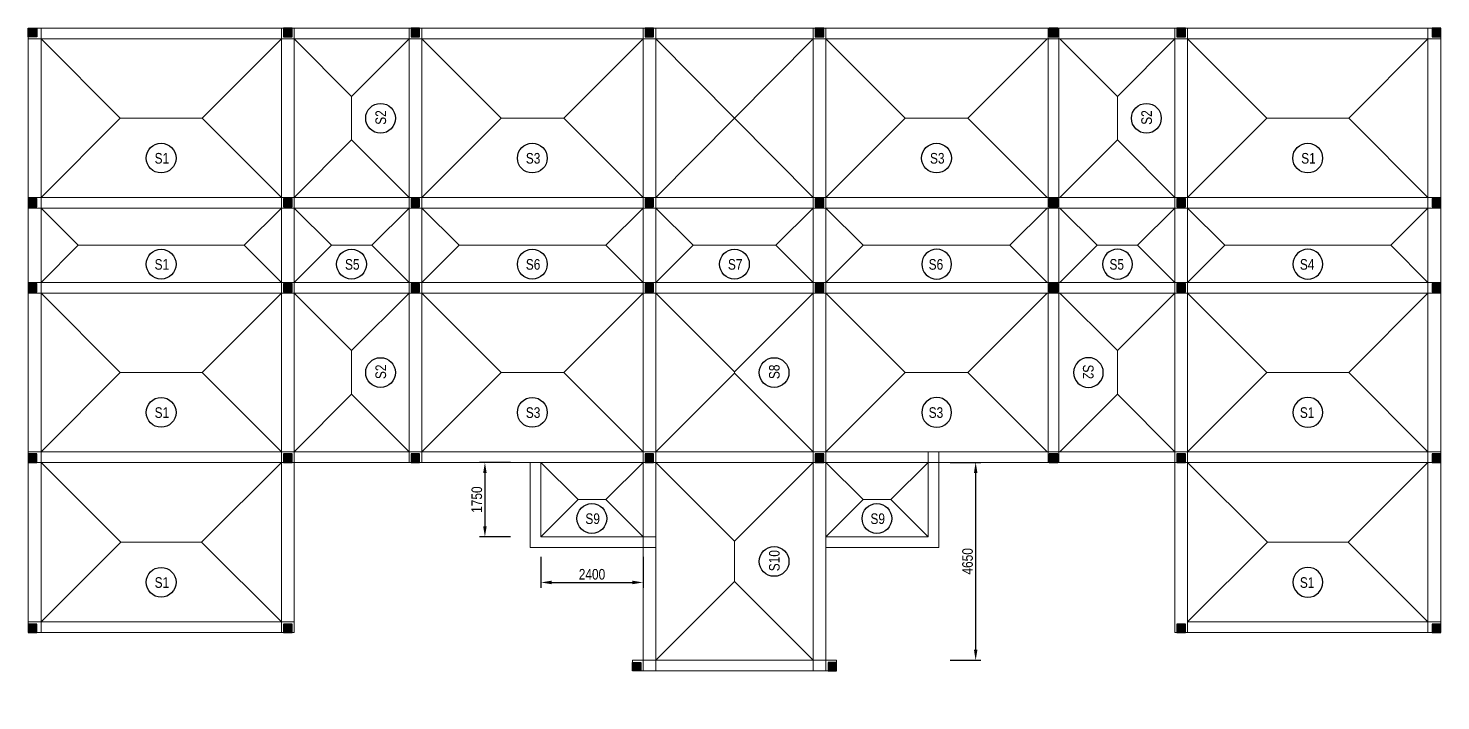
# Model space of a CAD drawing. Header units: millimetres. Extents: x 1342 to 81871, y 919 to 41894.
# Drawn here: x 48671 to 81871, y 919 to 16719 of the extents above; entities that cross this region are included whole.
import ezdxf
from ezdxf.enums import TextEntityAlignment as Align

# ---------------------------------------------------------------- set-up
doc = ezdxf.new("R2010")
doc.units = ezdxf.units.MM
for name, color, linetype, lineweight in [('00-KH O SAN', 6, 'Continuous', 9), ('00-KICH THUOC', 6, 'Continuous', 9), ('00-TUONG', 3, 'Continuous', 9)]:
    doc.layers.add(name, color=color, linetype=linetype, lineweight=lineweight)
for name, color, linetype in [('TAGS', 60, 'Continuous'), ('TUONG', 131, 'Continuous'), ('WALL', 4, 'Continuous')]:
    doc.layers.add(name, color=color, linetype=linetype)
doc.styles.add('KICHTHUOC', font='arial.ttf', dxfattribs={"width": 0.8})
doc.dimstyles.new('DIM 25', dxfattribs={"dimtxt": 2.5, "dimasz": 2.5, "dimexe": 1.25, "dimexo": 0.625, "dimtad": 1, "dimdec": 0, "dimtxsty": 'KICHTHUOC', "dimcen": 2.5, "dimclrd": 1, "dimclre": 1, "dimclrt": 2, "dimadec": 0, "dimazin": 0, "dimtfac": 1, "dimtdec": 0, "dimtmove": 0, "dimatfit": 3, "dimfxl": 6, "dimfxlon": 1, "dimarcsym": 0})

# ---------------------------------------------------------------- blocks, each defined once
blk = doc.blocks.new('A$C225A2996')
at = {"layer": 'WALL'}
blk.add_hatch(color=4, dxfattribs=at).paths.add_polyline_path([(531, 82), (731, 82), (731, 282), (531, 282)])
at = {"layer": 'WALL', "color": 4}
for p, q in [((531, 282), (731, 82)), ((531, 82), (731, 282))]:
    blk.add_line(p, q, dxfattribs=at)
blk.add_lwpolyline([(531, 82), (731, 82), (731, 282), (531, 282)], close=True, dxfattribs=at)
blk = doc.blocks.new('*U81')
for p, q in [((0, 2700), (1350, 1350)), ((3725, 2700), (2375, 1350)), ((0, 0), (1350, 1350)), ((1350, 1350), (2375, 1350)), ((3725, 0), (2375, 1350))]:
    blk.add_line(p, q)
at = {"layer": 'TAGS', "ltscale": 1000}
blk.add_circle((1860, 669), 350, dxfattribs=at)
at = {"style": 'KICHTHUOC', "width": 0.8, "flags": 1}
for tag, p in [('L1', (0, 1697)), ('L2', (2177, 147))]:
    blk.add_attdef(tag, p, '', height=250, dxfattribs=at)
at = {"style": 'KICHTHUOC', "width": 0.8}
blk.add_attdef('KH_O_SAN', text='', height=250, dxfattribs=at).set_placement((1878, 664), align=Align.MIDDLE_CENTER)
blk = doc.blocks.new('*U105')
for p, q in [((0, 3725), (1863, 1863)), ((5200, 3725), (3337, 1863)), ((0, 0), (1863, 1863)), ((1863, 1863), (3337, 1863)), ((5200, 0), (3337, 1863))]:
    blk.add_line(p, q)
at = {"layer": 'TAGS', "ltscale": 1000}
blk.add_circle((2598, 925), 350, dxfattribs=at)
at = {"style": 'KICHTHUOC', "width": 0.8, "flags": 1}
for tag, p in [('L1', (0, 1697)), ('L2', (2177, 147))]:
    blk.add_attdef(tag, p, '', height=250, dxfattribs=at)
at = {"style": 'KICHTHUOC', "width": 0.8}
blk.add_attdef('KH_O_SAN', text='', height=250, dxfattribs=at).set_placement((2616, 920), align=Align.MIDDLE_CENTER)
blk = doc.blocks.new('*U199')
for p, q in [((0, 3725), (1863, 1863)), ((5650, 3725), (3788, 1863)), ((0, 0), (1863, 1863)), ((1863, 1863), (3788, 1863)), ((5650, 0), (3788, 1863))]:
    blk.add_line(p, q)
at = {"layer": 'TAGS', "ltscale": 1000}
blk.add_circle((2823, 925), 350, dxfattribs=at)
at = {"style": 'KICHTHUOC', "width": 0.8, "flags": 1}
for tag, p in [('L1', (0, 1697)), ('L2', (2177, 147))]:
    blk.add_attdef(tag, p, '', height=250, dxfattribs=at)
at = {"style": 'KICHTHUOC', "width": 0.8}
blk.add_attdef('KH_O_SAN', text='', height=250, dxfattribs=at).set_placement((2841, 920), align=Align.MIDDLE_CENTER)
blk = doc.blocks.new('*U193')
for p, q in [((0, 1750), (875, 875)), ((5650, 1750), (4775, 875)), ((0, 0), (875, 875)), ((875, 875), (4775, 875)), ((5650, 0), (4775, 875))]:
    blk.add_line(p, q)
at = {"layer": 'TAGS', "ltscale": 1000}
blk.add_circle((2823, 432), 350, dxfattribs=at)
at = {"style": 'KICHTHUOC', "width": 0.8, "flags": 1}
for tag, p in [('L1', (0, 1697)), ('L2', (2177, 147))]:
    blk.add_attdef(tag, p, '', height=250, dxfattribs=at)
at = {"style": 'KICHTHUOC', "width": 0.8}
blk.add_attdef('KH_O_SAN', text='', height=250, dxfattribs=at).set_placement((2841, 427), align=Align.MIDDLE_CENTER)
blk = doc.blocks.new('*U183')
for p, q in [((0, 3725), (1863, 1863)), ((5650, 3725), (3787, 1863)), ((0, 0), (1863, 1863)), ((1863, 1863), (3787, 1863)), ((5650, 0), (3787, 1863))]:
    blk.add_line(p, q)
at = {"layer": 'TAGS', "ltscale": 1000}
blk.add_circle((2823, 925), 350, dxfattribs=at)
at = {"style": 'KICHTHUOC', "width": 0.8, "flags": 1}
for tag, p in [('L1', (0, 1697)), ('L2', (2177, 147))]:
    blk.add_attdef(tag, p, '', height=250, dxfattribs=at)
at = {"style": 'KICHTHUOC', "width": 0.8}
blk.add_attdef('KH_O_SAN', text='', height=250, dxfattribs=at).set_placement((2841, 920), align=Align.MIDDLE_CENTER)
blk = doc.blocks.new('*U147')
for p, q in [((0, 3750), (1875, 1875)), ((5650, 3750), (3775, 1875)), ((0, 0), (1875, 1875)), ((1875, 1875), (3775, 1875)), ((5650, 0), (3775, 1875))]:
    blk.add_line(p, q)
at = {"layer": 'TAGS', "ltscale": 1000}
blk.add_circle((2823, 932), 350, dxfattribs=at)
at = {"style": 'KICHTHUOC', "width": 0.8, "flags": 1}
for tag, p in [('L1', (0, 1697)), ('L2', (2177, 147))]:
    blk.add_attdef(tag, p, '', height=250, dxfattribs=at)
at = {"style": 'KICHTHUOC', "width": 0.8}
blk.add_attdef('KH_O_SAN', text='', height=250, dxfattribs=at).set_placement((2841, 927), align=Align.MIDDLE_CENTER)
blk = doc.blocks.new('*U129')
for p, q in [((0, 1750), (875, 875)), ((5200, 1750), (4325, 875)), ((0, 0), (875, 875)), ((875, 875), (4325, 875)), ((5200, 0), (4325, 875))]:
    blk.add_line(p, q)
at = {"layer": 'TAGS', "ltscale": 1000}
blk.add_circle((2598, 432), 350, dxfattribs=at)
at = {"style": 'KICHTHUOC', "width": 0.8, "flags": 1}
for tag, p in [('L1', (0, 1697)), ('L2', (2177, 147))]:
    blk.add_attdef(tag, p, '', height=250, dxfattribs=at)
at = {"style": 'KICHTHUOC', "width": 0.8}
blk.add_attdef('KH_O_SAN', text='', height=250, dxfattribs=at).set_placement((2616, 427), align=Align.MIDDLE_CENTER)
blk = doc.blocks.new('*U159')
for p, q in [((0, 1750), (875, 875)), ((2700, 1750), (1825, 875)), ((0, 0), (875, 875)), ((875, 875), (1825, 875)), ((2700, 0), (1825, 875))]:
    blk.add_line(p, q)
at = {"layer": 'TAGS', "ltscale": 1000}
blk.add_circle((1348, 432), 350, dxfattribs=at)
at = {"style": 'KICHTHUOC', "width": 0.8, "flags": 1}
for tag, p in [('L1', (0, 1697)), ('L2', (2177, 147))]:
    blk.add_attdef(tag, p, '', height=250, dxfattribs=at)
at = {"style": 'KICHTHUOC', "width": 0.8}
blk.add_attdef('KH_O_SAN', text='', height=250, dxfattribs=at).set_placement((1366, 427), align=Align.MIDDLE_CENTER)
blk = doc.blocks.new('*U141')
for p, q in [((0, 1750), (875, 875)), ((5650, 1750), (4775, 875)), ((0, 0), (875, 875)), ((875, 875), (4775, 875)), ((5650, 0), (4775, 875))]:
    blk.add_line(p, q)
at = {"layer": 'TAGS', "ltscale": 1000}
blk.add_circle((2823, 432), 350, dxfattribs=at)
at = {"style": 'KICHTHUOC', "width": 0.8, "flags": 1}
for tag, p in [('L1', (0, 1697)), ('L2', (2177, 147))]:
    blk.add_attdef(tag, p, '', height=250, dxfattribs=at)
at = {"style": 'KICHTHUOC', "width": 0.8}
blk.add_attdef('KH_O_SAN', text='', height=250, dxfattribs=at).set_placement((2841, 427), align=Align.MIDDLE_CENTER)
blk = doc.blocks.new('*U177')
for p, q in [((0, 1750), (875, 875)), ((3700, 1750), (2825, 875)), ((0, 0), (875, 875)), ((875, 875), (2825, 875)), ((3700, 0), (2825, 875))]:
    blk.add_line(p, q)
at = {"layer": 'TAGS', "ltscale": 1000}
blk.add_circle((1848, 432), 350, dxfattribs=at)
at = {"style": 'KICHTHUOC', "width": 0.8, "flags": 1}
for tag, p in [('L1', (0, 1697)), ('L2', (2177, 147))]:
    blk.add_attdef(tag, p, '', height=250, dxfattribs=at)
at = {"style": 'KICHTHUOC', "width": 0.8}
blk.add_attdef('KH_O_SAN', text='', height=250, dxfattribs=at).set_placement((1866, 427), align=Align.MIDDLE_CENTER)
blk = doc.blocks.new('*U171')
for p, q in [((0, 3700), (1850, 1850)), ((3725, 3700), (1875, 1850)), ((0, 0), (1850, 1850)), ((1850, 1850), (1875, 1850)), ((3725, 0), (1875, 1850))]:
    blk.add_line(p, q)
at = {"layer": 'TAGS', "ltscale": 1000}
blk.add_circle((1860, 919), 350, dxfattribs=at)
at = {"style": 'KICHTHUOC', "width": 0.8, "flags": 1}
for tag, p in [('L1', (0, 1697)), ('L2', (2177, 147))]:
    blk.add_attdef(tag, p, '', height=250, dxfattribs=at)
at = {"style": 'KICHTHUOC', "width": 0.8}
blk.add_attdef('KH_O_SAN', text='', height=250, dxfattribs=at).set_placement((1878, 914), align=Align.MIDDLE_CENTER)
blk = doc.blocks.new('*U189')
for p, q in [((0, 3700), (1850, 1850)), ((4650, 3700), (2800, 1850)), ((0, 0), (1850, 1850)), ((1850, 1850), (2800, 1850)), ((4650, 0), (2800, 1850))]:
    blk.add_line(p, q)
at = {"layer": 'TAGS', "ltscale": 1000}
blk.add_circle((2323, 919), 350, dxfattribs=at)
at = {"style": 'KICHTHUOC', "width": 0.8, "flags": 1}
for tag, p in [('L1', (0, 1697)), ('L2', (2177, 147))]:
    blk.add_attdef(tag, p, '', height=250, dxfattribs=at)
at = {"style": 'KICHTHUOC', "width": 0.8}
blk.add_attdef('KH_O_SAN', text='', height=250, dxfattribs=at).set_placement((2341, 914), align=Align.MIDDLE_CENTER)
blk = doc.blocks.new('*U211')
for p, q in [((0, 3725), (1863, 1863)), ((5650, 3725), (3787, 1863)), ((0, 0), (1863, 1863)), ((1863, 1863), (3787, 1863)), ((5650, 0), (3787, 1863))]:
    blk.add_line(p, q)
at = {"layer": 'TAGS', "ltscale": 1000}
blk.add_circle((2823, 925), 350, dxfattribs=at)
at = {"style": 'KICHTHUOC', "width": 0.8, "flags": 1}
for tag, p in [('L1', (0, 1697)), ('L2', (2177, 147))]:
    blk.add_attdef(tag, p, '', height=250, dxfattribs=at)
at = {"style": 'KICHTHUOC', "width": 0.8}
blk.add_attdef('KH_O_SAN', text='', height=250, dxfattribs=at).set_placement((2841, 920), align=Align.MIDDLE_CENTER)
blk = doc.blocks.new('*U217')
for p, q in [((0, 1750), (875, 875)), ((2400, 1750), (1525, 875)), ((0, 0), (875, 875)), ((875, 875), (1525, 875)), ((2400, 0), (1525, 875))]:
    blk.add_line(p, q)
at = {"layer": 'TAGS', "ltscale": 1000}
blk.add_circle((1198, 432), 350, dxfattribs=at)
at = {"style": 'KICHTHUOC', "width": 0.8, "flags": 1}
for tag, p in [('L1', (0, 1697)), ('L2', (2177, 147))]:
    blk.add_attdef(tag, p, '', height=250, dxfattribs=at)
at = {"style": 'KICHTHUOC', "width": 0.8}
blk.add_attdef('KH_O_SAN', text='', height=250, dxfattribs=at).set_placement((1216, 427), align=Align.MIDDLE_CENTER)
blk = doc.blocks.new('*U223')
for p, q in [((0, 1750), (875, 875)), ((2400, 1750), (1525, 875)), ((0, 0), (875, 875)), ((875, 875), (1525, 875)), ((2400, 0), (1525, 875))]:
    blk.add_line(p, q)
at = {"layer": 'TAGS', "ltscale": 1000}
blk.add_circle((1198, 432), 350, dxfattribs=at)
at = {"style": 'KICHTHUOC', "width": 0.8, "flags": 1}
for tag, p in [('L1', (0, 1697)), ('L2', (2177, 147))]:
    blk.add_attdef(tag, p, '', height=250, dxfattribs=at)
at = {"style": 'KICHTHUOC', "width": 0.8}
blk.add_attdef('KH_O_SAN', text='', height=250, dxfattribs=at).set_placement((1216, 427), align=Align.MIDDLE_CENTER)
blk = doc.blocks.new('*D57')
at = {"layer": '00-KICH THUOC', "color": 1, "lineweight": -2, "transparency": 16777216}
for p, q in [((60004, 6519), (59279, 6519)), ((59404, 6269), (59404, 5019)), ((60004, 4769), (59279, 4769))]:
    blk.add_line(p, q, dxfattribs=at)
at = {"layer": '00-KICH THUOC', "color": 1, "transparency": 16777216}
for points in [[(59363, 6269), (59446, 6269), (59404, 6519)], [(59363, 5019), (59446, 5019), (59404, 4769)]]:
    blk.add_solid(points, dxfattribs=at)
at = {"layer": 'DEFPOINTS', "color": 0, "transparency": 16777216}
for p in [(60721, 6519), (59404, 4769), (60721, 4769)]:
    blk.add_point(p, dxfattribs=at)
at = {"layer": '00-KICH THUOC', "color": 2, "transparency": 16777216, "insert": (59214, 5644), "char_height": 250, "attachment_point": 5, "rotation": 90, "style": 'KICHTHUOC'}
blk.add_mtext('1750', dxfattribs=at)
blk = doc.blocks.new('*D58')
at = {"layer": '00-KICH THUOC', "color": 1, "lineweight": -2, "transparency": 16777216}
for p, q in [((60721, 4298), (60721, 3573)), ((63121, 4298), (63121, 3573)), ((60971, 3698), (62871, 3698))]:
    blk.add_line(p, q, dxfattribs=at)
at = {"layer": '00-KICH THUOC', "color": 1, "transparency": 16777216}
for points in [[(60971, 3739), (60971, 3656), (60721, 3698)], [(62871, 3739), (62871, 3656), (63121, 3698)]]:
    blk.add_solid(points, dxfattribs=at)
at = {"layer": 'DEFPOINTS', "color": 0, "transparency": 16777216}
for p in [(60721, 4769), (63121, 4769), (63121, 3698)]:
    blk.add_point(p, dxfattribs=at)
at = {"layer": '00-KICH THUOC', "color": 2, "transparency": 16777216, "insert": (61921, 3888), "char_height": 250, "attachment_point": 5, "style": 'KICHTHUOC'}
blk.add_mtext('2400', dxfattribs=at)
blk = doc.blocks.new('*D59')
at = {"layer": '00-KICH THUOC', "color": 1, "lineweight": -2, "transparency": 16777216}
for p, q in [((70339, 6519), (71064, 6519)), ((70939, 6269), (70939, 2119)), ((70339, 1869), (71064, 1869))]:
    blk.add_line(p, q, dxfattribs=at)
at = {"layer": '00-KICH THUOC', "color": 1, "transparency": 16777216}
for points in [[(70898, 6269), (70981, 6269), (70939, 6519)], [(70898, 2119), (70981, 2119), (70939, 1869)]]:
    blk.add_solid(points, dxfattribs=at)
at = {"layer": 'DEFPOINTS', "color": 0, "transparency": 16777216}
for p in [(67121, 6519), (67121, 1869), (70939, 1869)]:
    blk.add_point(p, dxfattribs=at)
at = {"layer": '00-KICH THUOC', "color": 2, "transparency": 16777216, "insert": (70749, 4194), "char_height": 250, "attachment_point": 5, "rotation": 90, "style": 'KICHTHUOC'}
blk.add_mtext('4650', dxfattribs=at)

msp = doc.modelspace()

# ---------------------------------------------------------------- linework, layer by layer
at = {"layer": '00-TUONG'}
for p, q in [((48670.6, 16719.1), (48820.6, 16719.1)), ((48670.6, 16719.1), (48670.6, 2519.1)), ((81870.6, 16719.1), (48670.6, 16719.1)), ((48670.6, 16719.1), (48670.6, 16594.1)), ((48970.6, 16719.1), (48820.6, 16719.1)), ((48970.6, 16719.1), (48970.6, 2519.1)), ((54620.6, 2519.1), (54620.6, 16719.1)), ((54620.6, 16719.1), (54770.6, 16719.1)), ((54920.6, 16719.1), (54770.6, 16719.1)), ((54920.6, 2519.1), (54920.6, 16719.1)), ((57620.6, 6519.1), (57620.6, 16719.1)), ((57620.6, 16719.1), (57770.6, 16719.1)), ((57920.6, 16719.1), (57770.6, 16719.1)), ((57920.6, 6519.1), (57920.6, 16719.1)), ((63120.6, 1619.1), (63120.6, 16719.1)), ((63120.6, 16719.1), (63270.6, 16719.1)), ((63420.6, 16719.1), (63270.6, 16719.1)), ((63420.6, 1619.1), (63420.6, 16719.1)), ((67120.6, 1619.1), (67120.6, 16719.1)), ((67120.6, 16719.1), (67270.6, 16719.1)), ((67420.6, 16719.1), (67270.6, 16719.1)), ((67420.6, 1619.1), (67420.6, 16719.1)), ((72645.6, 16719.1), (72770.6, 16719.1)), ((72645.6, 16719.1), (72645.6, 6519.1)), ((72895.6, 16719.1), (72770.6, 16719.1)), ((72895.6, 16719.1), (72895.6, 6519.1)), ((75620.6, 2519.1), (75620.6, 16719.1)), ((75620.6, 16719.1), (75770.6, 16719.1)), ((75920.6, 16719.1), (75770.6, 16719.1)), ((75920.6, 2519.1), (75920.6, 16719.1)), ((81570.6, 2519.1), (81570.6, 16719.1)), ((81570.6, 16719.1), (81720.6, 16719.1)), ((81870.6, 16719.1), (81720.6, 16719.1)), ((81870.6, 2519.1), (81870.6, 16719.1)), ((81870.6, 16719.1), (81870.6, 16594.1)), ((48670.6, 16469.1), (48670.6, 16594.1)), ((81870.6, 16469.1), (48670.6, 16469.1)), ((63420.6, 16469.1), (67120.6, 12744.1)), ((63420.6, 12744.1), (67120.6, 16469.1)), ((81870.6, 16469.1), (81870.6, 16594.1)), ((48670.6, 12744.1), (48670.6, 12619.1)), ((48670.6, 12744.1), (81870.6, 12744.1)), ((48670.6, 12494.1), (48670.6, 12619.1)), ((81870.6, 12744.1), (81870.6, 12619.1)), ((81870.6, 12494.1), (81870.6, 12619.1)), ((48670.6, 12494.1), (81870.6, 12494.1)), ((48670.6, 10744.1), (48670.6, 10619.1)), ((48670.6, 10744.1), (81870.6, 10744.1)), ((81870.6, 10744.1), (81870.6, 10619.1)), ((48670.6, 10494.1), (48670.6, 10619.1)), ((48670.6, 10494.1), (81870.6, 10494.1)), ((81870.6, 10494.1), (81870.6, 10619.1)), ((48670.6, 6769.1), (48670.6, 6644.1)), ((48670.6, 6769.1), (81870.6, 6769.1)), ((48670.6, 6519.1), (48670.6, 6644.1)), ((69820.6, 4769.1), (69820.6, 6769.1)), ((69820.6, 6769.1), (69945.6, 6769.1)), ((70070.6, 6769.1), (69945.6, 6769.1)), ((70070.6, 4519.1), (70070.6, 6769.1)), ((81870.6, 6769.1), (81870.6, 6644.1)), ((81870.6, 6519.1), (81870.6, 6644.1)), ((48670.6, 6519.1), (81870.6, 6519.1)), ((57620.6, 6519.1), (57770.6, 6519.1)), ((57920.6, 6519.1), (57770.6, 6519.1)), ((60470.6, 6519.1), (60595.6, 6519.1)), ((60470.6, 6519.1), (60470.6, 4519.1)), ((60720.6, 6519.1), (60595.6, 6519.1)), ((60720.6, 6519.1), (60720.6, 4769.1)), ((72645.6, 6519.1), (72770.6, 6519.1)), ((72895.6, 6519.1), (72770.6, 6519.1)), ((60720.6, 4769.1), (63420.6, 4769.1)), ((63420.6, 4769.1), (63420.6, 4644.1)), ((67420.6, 4769.1), (67420.6, 4644.1)), ((67420.6, 4769.1), (69820.6, 4769.1)), ((60470.6, 4519.1), (63420.6, 4519.1)), ((63420.6, 4519.1), (63420.6, 4644.1)), ((67420.6, 4519.1), (67420.6, 4644.1)), ((67420.6, 4519.1), (70070.6, 4519.1)), ((48670.6, 2769.1), (48670.6, 2644.1)), ((48670.6, 2769.1), (54920.6, 2769.1)), ((54920.6, 2769.1), (54920.6, 2644.1)), ((75920.6, 2769.1), (75920.6, 2644.1)), ((75920.6, 2769.1), (81870.6, 2769.1)), ((81870.6, 2769.1), (81870.6, 2644.1)), ((48670.6, 2519.1), (48670.6, 2644.1)), ((48670.6, 2519.1), (48820.6, 2519.1)), ((48670.6, 2519.1), (54920.6, 2519.1)), ((48970.6, 2519.1), (48820.6, 2519.1)), ((54620.6, 2519.1), (54770.6, 2519.1)), ((54920.6, 2519.1), (54770.6, 2519.1)), ((54920.6, 2519.1), (54920.6, 2644.1)), ((75620.6, 2519.1), (75770.6, 2519.1)), ((75920.6, 2519.1), (75770.6, 2519.1)), ((75920.6, 2519.1), (75920.6, 2644.1)), ((75920.6, 2519.1), (81870.6, 2519.1)), ((81570.6, 2519.1), (81720.6, 2519.1)), ((81870.6, 2519.1), (81720.6, 2519.1)), ((81870.6, 2519.1), (81870.6, 2644.1)), ((62870.7, 1869.1), (62870.7, 1744.1)), ((62870.7, 1869.1), (67670.5, 1869.1)), ((62870.7, 1619.1), (62870.7, 1744.1)), ((67670.5, 1869.1), (67670.5, 1744.1)), ((67670.5, 1619.1), (67670.5, 1744.1)), ((62870.7, 1619.1), (67670.5, 1619.1)), ((63120.6, 1619.1), (63270.6, 1619.1)), ((63420.6, 1619.1), (63270.6, 1619.1)), ((67120.6, 1619.1), (67270.6, 1619.1)), ((67420.6, 1619.1), (67270.6, 1619.1))]:
    msp.add_line(p, q, dxfattribs=at)
at = {"layer": '00-TUONG', "const_width": 1}
msp.add_lwpolyline([(60470.6, 6519.1), (60470.6, 4519.1), (62470.6, 4519.1), (62470.6, 919.1), (68070.6, 919.1), (68070.6, 4519.1), (70070.6, 4519.1), (70070.6, 6519.1)], dxfattribs=at)

# ---------------------------------------------------------------- block references
at = {"layer": '00-KH O SAN'}
for name, p, values in [('*U211', (48970.6, 12744.1), {'KH_O_SAN': 'S1'}), ('*U105', (57920.6, 12744.1), {'KH_O_SAN': 'S3'}), ('*U105', (67420.6, 12744.1), {'KH_O_SAN': 'S3'}), ('*U199', (75920.6, 12744.1), {'KH_O_SAN': 'S1'}), ('*U193', (48970.6, 10744.1), {'KH_O_SAN': 'S1'}), ('*U159', (54920.6, 10744.1), {'KH_O_SAN': 'S5'}), ('*U129', (57920.6, 10744.1), {'KH_O_SAN': 'S6'}), ('*U177', (63420.6, 10744.1), {'KH_O_SAN': 'S7'}), ('*U183', (48970.6, 6769.1), {'KH_O_SAN': 'S1'}), ('*U105', (57920.6, 6769.1), {'KH_O_SAN': 'S3'}), ('*U147', (48970.6, 2769.1), {'KH_O_SAN': 'S1'}), ('*U217', (60720.6, 4769.1), {'KH_O_SAN': 'S9'}), ('*U223', (67420.6, 4769.1), {'KH_O_SAN': 'S9'})]:
    msp.add_blockref(name, p, dxfattribs=at).add_auto_attribs(values)
at = {"layer": '00-KH O SAN', "rotation": 90}
for name, p, values in [('*U81', (57620.6, 12744.1), {'KH_O_SAN': 'S2'}), ('*U81', (75620.6, 12744.1), {'KH_O_SAN': 'S2'}), ('*U81', (57620.6, 6769.1), {'KH_O_SAN': 'S2'}), ('*U171', (67120.6, 6769.1), {'KH_O_SAN': 'S8'}), ('*U189', (67120.6, 1869.1), {'KH_O_SAN': 'S10'})]:
    msp.add_blockref(name, p, dxfattribs=at).add_auto_attribs(values)
at = {"layer": '00-KH O SAN'}
ref = msp.add_blockref('*U129', (72620.6, 10744.1), dxfattribs=dict(at, xscale=-1))
ref.add_attrib('KH_O_SAN', 'S6', dxfattribs={"layer": '0', "height": 250, "style": 'KICHTHUOC', "width": 0.8}).set_placement((70005, 11170.8), align=Align.MIDDLE_CENTER)
ref = msp.add_blockref('*U159', (75620.6, 10744.1), dxfattribs=dict(at, xscale=-1))
ref.add_attrib('KH_O_SAN', 'S5', dxfattribs={"layer": '0', "height": 250, "style": 'KICHTHUOC', "width": 0.8}).set_placement((74255, 11170.8), align=Align.MIDDLE_CENTER)
ref = msp.add_blockref('*U141', (81570.6, 10744.1), dxfattribs=dict(at, xscale=-1))
ref.add_attrib('KH_O_SAN', 'S4', dxfattribs={"layer": '0', "height": 250, "style": 'KICHTHUOC', "width": 0.8}).set_placement((78730, 11170.8), align=Align.MIDDLE_CENTER)
ref = msp.add_blockref('*U105', (72620.6, 6769.1), dxfattribs=dict(at, xscale=-1))
ref.add_attrib('KH_O_SAN', 'S3', dxfattribs={"layer": '0', "height": 250, "style": 'KICHTHUOC', "width": 0.8}).set_placement((70005, 7689.6), align=Align.MIDDLE_CENTER)
ref = msp.add_blockref('*U81', (72920.6, 6769.1), dxfattribs=dict(at, xscale=-1, rotation=270.0000000000019))
ref.add_attrib('KH_O_SAN', 'S2', dxfattribs={"layer": '0', "height": 250, "rotation": 270, "style": 'KICHTHUOC', "width": 0.8}).set_placement((73584.8, 8647.2), align=Align.MIDDLE_CENTER)
ref = msp.add_blockref('*U199', (81570.6, 6769.1), dxfattribs=dict(at, xscale=-1))
ref.add_attrib('KH_O_SAN', 'S1', dxfattribs={"layer": '0', "height": 250, "style": 'KICHTHUOC', "width": 0.8}).set_placement((78730, 7689.6), align=Align.MIDDLE_CENTER)
ref = msp.add_blockref('*U147', (81570.6, 2769.1), dxfattribs=dict(at, xscale=-1))
ref.add_attrib('KH_O_SAN', 'S1', dxfattribs={"layer": '0', "height": 250, "style": 'KICHTHUOC', "width": 0.8}).set_placement((78730, 3695.8), align=Align.MIDDLE_CENTER)
at = {"layer": 'TUONG', "color": 4, "xscale": -1, "rotation": 359.9999999999937}
msp.add_blockref('A$C225A2996', (49402, 16437.5), dxfattribs=at)
at = {"layer": 'TUONG', "color": 4}
for p in [(54139.2, 16437.5), (57139.2, 16437.5), (62639.2, 16437.5), (66639.2, 16437.5), (72139.2, 16437.5), (75139.2, 16437.5), (81139.2, 16437.5), (48139.2, 12437.5), (54139.2, 12437.5), (57139.2, 12437.5), (62639.2, 12437.5), (66639.2, 12437.5), (72139.2, 12437.5), (75139.2, 12437.5), (81139.2, 12437.5), (48139.2, 10437.5), (54139.2, 10437.5), (57139.2, 10437.5), (62639.2, 10437.5), (66639.2, 10437.5), (72139.2, 10437.5), (75139.2, 10437.5), (81139.2, 10437.5), (48139.2, 6437.5), (54139.2, 6437.5), (57139.2, 6437.5), (62639.2, 6437.5), (66639.2, 6437.5), (72139.2, 6437.5), (75139.2, 6437.5), (81139.2, 6437.5), (48139.2, 2437.5), (54139.2, 2437.5), (75139.2, 2437.5), (81139.2, 2437.5), (66939.1, 1537.5)]:
    msp.add_blockref('A$C225A2996', p, dxfattribs=at)
at = {"layer": 'TUONG', "color": 4, "xscale": -1}
msp.add_blockref('A$C225A2996', (63602.1, 1537.5), dxfattribs=at)

# ---------------------------------------------------------------- dimensions: what is measured, and where the dimension line sits
at = {"layer": '00-KICH THUOC'}
for base, p1, p2, picture, middle in [((59404.4, 4769.1), (60720.6, 6519.1), (60720.6, 4769.1), '*D57', (59214.3, 5644.1)), ((70939.4, 1869.1), (67120.6, 6519.1), (67120.6, 1869.1), '*D59', (70749.2, 4194.1))]:
    dim = msp.add_linear_dim(base=base, p1=p1, p2=p2, angle=90, dimstyle='DIM 25', override={"dimscale": 100, "dimtix": 1, "dimtofl": 0}, dxfattribs=at)
    dim.commit()
    dim.dimension.update_dxf_attribs({"geometry": picture, "text_midpoint": middle})
dim = msp.add_linear_dim(base=(63120.6, 3697.7), p1=(60720.6, 4769.1), p2=(63120.6, 4769.1), dimstyle='DIM 25', override={"dimscale": 100, "dimtix": 1, "dimtofl": 0}, dxfattribs=at)
dim.commit()
dim.dimension.update_dxf_attribs({"geometry": '*D58', "text_midpoint": (61920.6, 3887.9)})

doc.saveas('drawing.dxf')
